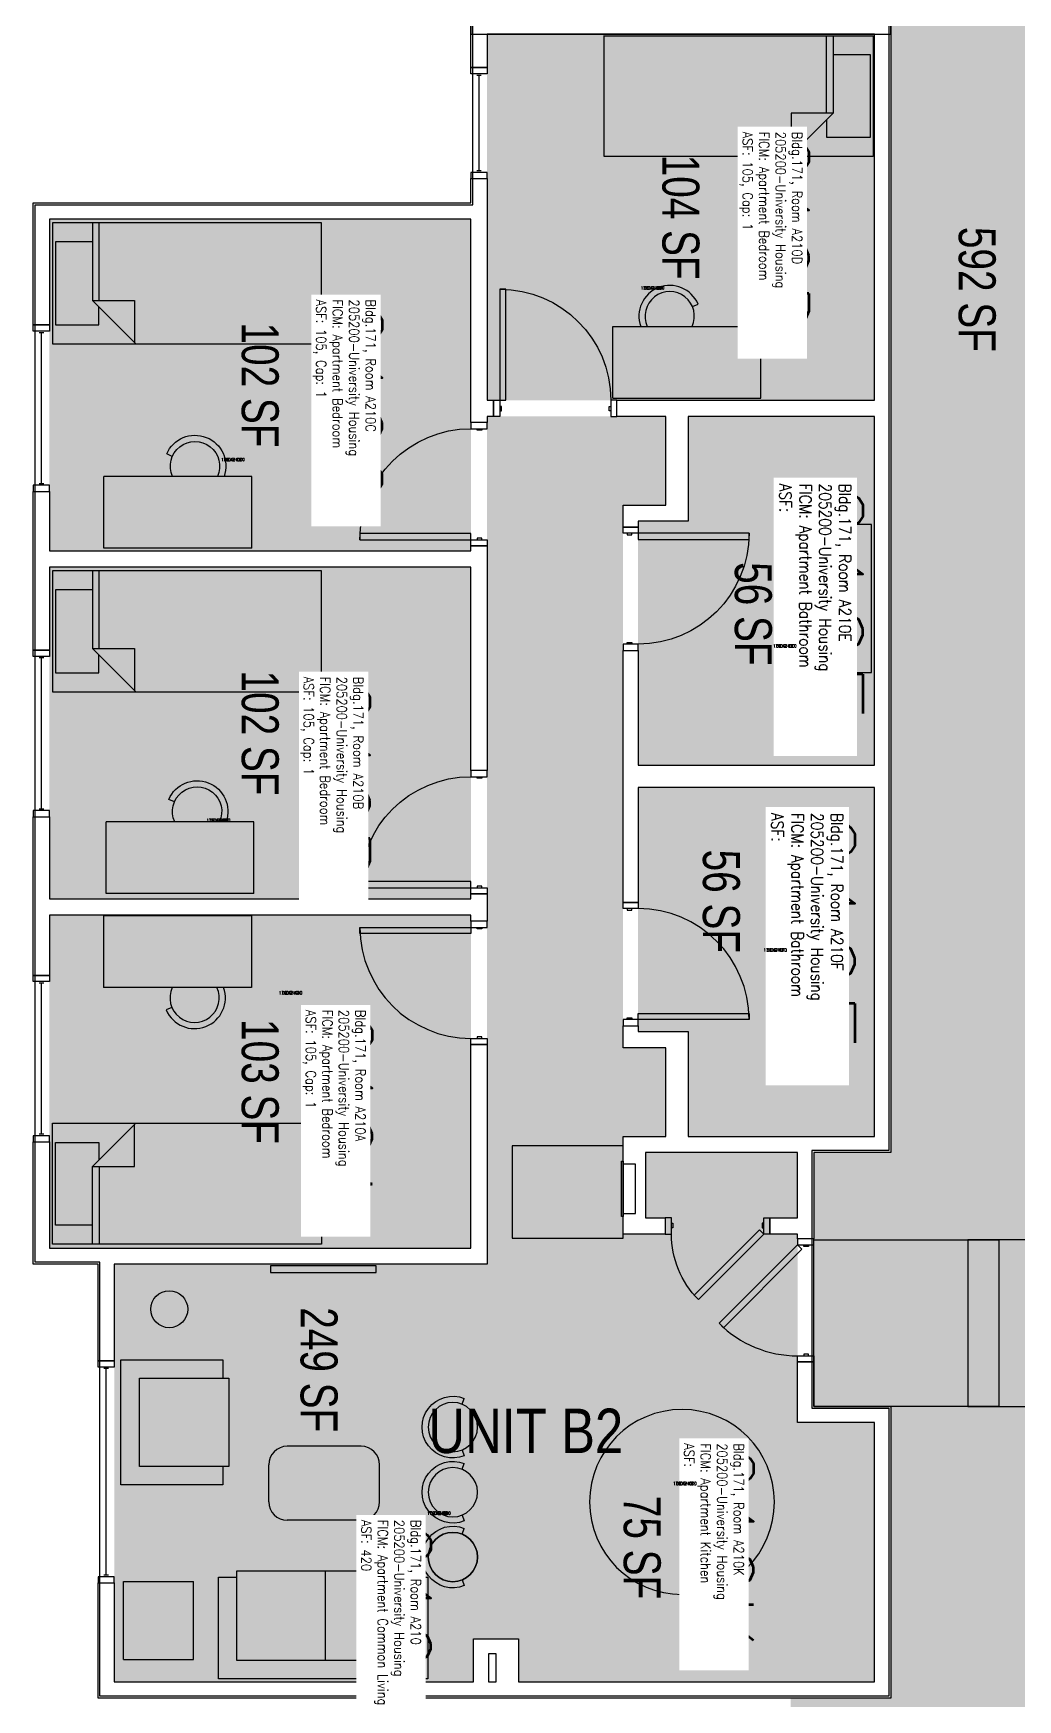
# Model space of a CAD drawing. Header units: inches. Extents: x -24 to 3257, y -489 to 2081.
# Drawn here: x 1300 to 1620, y -1 to 540 of the extents above; entities that cross this region are included whole.
import ezdxf
from ezdxf.enums import TextEntityAlignment as Align

# ---------------------------------------------------------------- set-up
doc = ezdxf.new("R2010")
doc.units = ezdxf.units.IN
doc.header["$LTSCALE"] = 48
doc.header["$MEASUREMENT"] = 0
for name, color, linetype in [('A-AREA-IDEN', 1, 'Continuous'), ('A-AREA-UNIT', 1, 'Continuous'), ('A-DOOR', 2, 'Continuous'), ('A-FLOR-ACCS', 2, 'Continuous'), ('A-FURN', 3, 'Continuous'), ('A-GLAZ', 1, 'Continuous'), ('A-IDEN-RNUM', 7, 'Continuous'), ('A-IDEN-SNUM', 4, 'Continuous'), ('A-IDEN-VNUM', 4, 'Continuous'), ('A-WALL', 5, 'Continuous'), ('AREA-TEXT', 3, 'Continuous'), ('E-POWR', 2, 'Continuous'), ('Rooms-Category-Color', 7, 'Continuous'), ('Rooms-College-Color', 7, 'Continuous'), ('Rooms-Department-Color', 7, 'Continuous'), ('Rooms-Division-Color', 7, 'Continuous'), ('Rooms-Information', 7, 'Continuous')]:
    doc.layers.add(name, color=color, linetype=linetype)
doc.styles.add('AREA', font='arial.ttf', dxfattribs={"width": 0.75, "height": 12})
doc.styles.add('ROOMSNUMBER', font='txt.shx', dxfattribs={"height": 0.03})
doc.styles.add('ROOMVNUMBER', font='simplex.shx', dxfattribs={"width": 0.85})
doc.styles.get("Standard").update_dxf_attribs({"font": 'ARIALN.TTF'})

# ---------------------------------------------------------------- blocks, each defined once
blk = doc.blocks.new('A$C4D89189E')
for p, q in [((0, 48), (0, 0)), ((0, 48), (23.25, 48)), ((23.25, 48), (23.25, 0)), ((29.75, 22.18), (30.53, 20.35)), ((0, 0), (23.25, 0.01))]:
    blk.add_line(p, q)
for radius, start, end in [(10, 293.206, 109.5297), (8, 245.2999, 114.7001)]:
    blk.add_arc((26.59, 29.54), radius, start, end)
blk = doc.blocks.new('LUVSEAT')
at = {"layer": 'A-FURN'}
for p, q in [((0, 34), (-33, 34)), ((-33, 34), (-33, 28)), ((0, -34), (0, 34)), ((-6, 28), (-35, 28)), ((-35, 28), (-35, -29.21)), ((-6, -29.21), (-6, 28)), ((-35, -0.6), (-6, -0.6)), ((-35, -29.21), (-6, -29.21)), ((-33, -29.21), (-33, -34)), ((-33, -34), (0, -34))]:
    blk.add_line(p, q, dxfattribs=at)
blk = doc.blocks.new('Bar stool')
at = {"layer": 'A-FURN'}
for p, q in [((-7.43, -2.97), (-9.29, -3.71)), ((7.43, -2.97), (9.29, -3.71))]:
    blk.add_line(p, q, dxfattribs=at)
blk.add_circle((0, 0), 8, dxfattribs=at)
blk.add_arc((0, 0), 10, 338.206, 201.794, dxfattribs=at)
blk = doc.blocks.new('5ft_Diameter')
blk.add_circle((0, 0), 30)
blk = doc.blocks.new('30x48')
at = {"layer": 'A-FLOR-ACCS'}
blk.add_lwpolyline([(0, 30), (48, 30), (48, 0), (0, 0)], close=True, dxfattribs=at)
blk = doc.blocks.new('HC 54X60')
at = {"layer": 'A-FLOR-ACCS'}
blk.add_lwpolyline([(455.59, -685.59), (455.59, -745.59), (509.59, -745.59), (509.59, -685.59)], close=True, dxfattribs=at)
blk = doc.blocks.new('BED_TWIN')
at = {"linetype": 'Continuous'}
for p, q in [((87.250002, 19.500025), (0, 19.500025)), ((0, 19.500025), (0, -19.740625)), ((12.96, 19.500025), (12.96, -5.659925)), ((15.12, -5.659925), (15.12, 19.500025)), ((87.250002, -19.740625), (87.250002, 19.504725)), ((12.96, 13.379975), (0.99222, 13.379975)), ((1, 13.376575), (1, -13.500025)), ((27.040597, -19.740625), (12.96, -5.659925)), ((12.96, -5.659925), (26.64, -5.659925)), ((15, -13.500025), (15, -7.717325)), ((26.64, -5.659925), (26.64, -19.340025)), ((1, -13.500025), (15, -13.500025)), ((0, -19.740625), (87.252733, -19.740625))]:
    blk.add_line(p, q, dxfattribs=at)
blk = doc.blocks.new('TV')
at = {"layer": 'A-FURN'}
blk.add_lwpolyline([(464.06, -449.82), (466.21, -449.82), (466.21, -484.13), (464.06, -484.13)], close=True, dxfattribs=at)
blk = doc.blocks.new('singleseat')
at = {"layer": 'A-FURN'}
for p, q in [((535.06, -401.29), (494.46, -401.29)), ((494.46, -401.29), (494.46, -434.29)), ((535.06, -434.29), (535.06, -401.29)), ((529.06, -407.29), (500.46, -407.29)), ((500.46, -407.29), (500.46, -436.29)), ((529.06, -436.29), (529.06, -407.29)), ((529.06, -436.29), (529.06, -407.29)), ((494.46, -434.29), (500.46, -434.29)), ((500.46, -436.29), (529.06, -436.29)), ((529.06, -434.29), (533.85, -434.29)), ((529.06, -434.29), (535.06, -434.29))]:
    blk.add_line(p, q, dxfattribs=at)

msp = doc.modelspace()

# ---------------------------------------------------------------- hatches: boundary and pattern name
h = msp.add_hatch()
h.set_pattern_fill('ANSI31', color=256, style=0)
h.set_pattern_definition([(225, (927.60886, 603.73172), (-0.088388348, 0.088388348), [])])
h.paths.add_polyline_path([(1511.56, 272.26), (1511.56, 213.53), (1520.77, 213.53), (1520.77, 272.26)], flags=9)
at = {"layer": 'Rooms-Category-Color', "true_color": 0xadadad}
msp.add_hatch(color=253, dxfattribs=at).paths.add_polyline_path([(1638.7, 1084.25), (1578.7, 1084.25), (1578.7, 989.61), (1553.7, 989.61), (1553.7, 907.28), (1578.7, 907.28), (1578.7, 176.47), (1553.7, 176.47), (1553.7, 94.14), (1578.7, 94.14), (1578.7, -0.5), (1546.26, -0.5), (1546.26, -112), (1578.7, -112), (1578.7, -140), (1638.7, -140), (1638.7, 94.14), (1663.7, 94.14), (1663.7, 176.47), (1638.7, 176.47), (1638.7, 907.28), (1663.7, 907.28), (1663.7, 989.61), (1638.7, 989.61)])
at = {"layer": 'Rooms-Category-Color', "true_color": 0x728ef3}
for points in [[(1447.7, 539.25), (1573.45, 539.25), (1573.45, 420.5), (1447.7, 420.5)], [(1305.7, 479.25), (1442.45, 479.25), (1442.45, 371.63), (1305.7, 371.63)], [(1443.33, 4.75), (1443.33, 88.89), (1548.45, 88.89), (1548.45, 150.02), (1539.5, 150.02), (1539.5, 155.27), (1548.45, 155.27), (1548.45, 176.47), (1499.08, 176.47), (1499.08, 155.27), (1505.5, 155.27), (1505.5, 150.02), (1491.83, 150.02), (1491.83, 181.72), (1505.7, 181.72), (1505.7, 210.47), (1491.83, 210.47), (1491.83, 386.5), (1505.7, 386.5), (1505.7, 415.25), (1447.7, 415.25), (1447.7, 140.25), (1326.7, 140.25), (1326.7, 4.75)], [(1496.7, 381.25), (1496.7, 302.11), (1573.45, 302.11), (1573.45, 415.25), (1512.95, 415.25), (1512.95, 381.25)], [(1305.7, 366.38), (1442.45, 366.38), (1442.45, 258.75), (1305.7, 258.75)], [(1496.7, 294.86), (1573.45, 294.86), (1573.45, 181.72), (1512.95, 181.72), (1512.95, 215.72), (1496.7, 215.72)], [(1305.7, 253.5), (1442.45, 253.5), (1442.45, 145.5), (1305.7, 145.5)], [(1573.45, 88.89), (1443.33, 88.89), (1443.33, 18.75), (1457.95, 18.75), (1457.95, 4.75), (1573.45, 4.75)]]:
    msp.add_hatch(color=171, dxfattribs=at).paths.add_polyline_path(points)
at = {"layer": 'Rooms-College-Color', "true_color": 0xadadad}
for points in [[(1638.7, 1084.25), (1578.7, 1084.25), (1578.7, 989.61), (1553.7, 989.61), (1553.7, 907.28), (1578.7, 907.28), (1578.7, 176.47), (1553.7, 176.47), (1553.7, 94.14), (1578.7, 94.14), (1578.7, -0.5), (1546.26, -0.5), (1546.26, -112), (1578.7, -112), (1578.7, -140), (1638.7, -140), (1638.7, 94.14), (1663.7, 94.14), (1663.7, 176.47), (1638.7, 176.47), (1638.7, 907.28), (1663.7, 907.28), (1663.7, 989.61), (1638.7, 989.61)], [(1447.7, 539.25), (1573.45, 539.25), (1573.45, 420.5), (1447.7, 420.5)], [(1305.7, 479.25), (1442.45, 479.25), (1442.45, 371.63), (1305.7, 371.63)], [(1443.33, 4.75), (1443.33, 88.89), (1548.45, 88.89), (1548.45, 150.02), (1539.5, 150.02), (1539.5, 155.27), (1548.45, 155.27), (1548.45, 176.47), (1499.08, 176.47), (1499.08, 155.27), (1505.5, 155.27), (1505.5, 150.02), (1491.83, 150.02), (1491.83, 181.72), (1505.7, 181.72), (1505.7, 210.47), (1491.83, 210.47), (1491.83, 386.5), (1505.7, 386.5), (1505.7, 415.25), (1447.7, 415.25), (1447.7, 140.25), (1326.7, 140.25), (1326.7, 4.75)], [(1496.7, 381.25), (1496.7, 302.11), (1573.45, 302.11), (1573.45, 415.25), (1512.95, 415.25), (1512.95, 381.25)], [(1305.7, 366.38), (1442.45, 366.38), (1442.45, 258.75), (1305.7, 258.75)], [(1496.7, 294.86), (1573.45, 294.86), (1573.45, 181.72), (1512.95, 181.72), (1512.95, 215.72), (1496.7, 215.72)], [(1305.7, 253.5), (1442.45, 253.5), (1442.45, 145.5), (1305.7, 145.5)], [(1573.45, 88.89), (1443.33, 88.89), (1443.33, 18.75), (1457.95, 18.75), (1457.95, 4.75), (1573.45, 4.75)]]:
    msp.add_hatch(color=253, dxfattribs=at).paths.add_polyline_path(points)
at = {"layer": 'Rooms-Department-Color', "true_color": 0xacacac}
msp.add_hatch(color=253, dxfattribs=at).paths.add_polyline_path([(1638.7, 1084.25), (1578.7, 1084.25), (1578.7, 989.61), (1553.7, 989.61), (1553.7, 907.28), (1578.7, 907.28), (1578.7, 176.47), (1553.7, 176.47), (1553.7, 94.14), (1578.7, 94.14), (1578.7, -0.5), (1546.26, -0.5), (1546.26, -112), (1578.7, -112), (1578.7, -140), (1638.7, -140), (1638.7, 94.14), (1663.7, 94.14), (1663.7, 176.47), (1638.7, 176.47), (1638.7, 907.28), (1663.7, 907.28), (1663.7, 989.61), (1638.7, 989.61)])
at = {"layer": 'Rooms-Department-Color', "true_color": 0x604aed}
for points in [[(1447.7, 539.25), (1573.45, 539.25), (1573.45, 420.5), (1447.7, 420.5)], [(1305.7, 479.25), (1442.45, 479.25), (1442.45, 371.63), (1305.7, 371.63)], [(1443.33, 4.75), (1443.33, 88.89), (1548.45, 88.89), (1548.45, 150.02), (1539.5, 150.02), (1539.5, 155.27), (1548.45, 155.27), (1548.45, 176.47), (1499.08, 176.47), (1499.08, 155.27), (1505.5, 155.27), (1505.5, 150.02), (1491.83, 150.02), (1491.83, 181.72), (1505.7, 181.72), (1505.7, 210.47), (1491.83, 210.47), (1491.83, 386.5), (1505.7, 386.5), (1505.7, 415.25), (1447.7, 415.25), (1447.7, 140.25), (1326.7, 140.25), (1326.7, 4.75)], [(1496.7, 381.25), (1496.7, 302.11), (1573.45, 302.11), (1573.45, 415.25), (1512.95, 415.25), (1512.95, 381.25)], [(1305.7, 366.38), (1442.45, 366.38), (1442.45, 258.75), (1305.7, 258.75)], [(1496.7, 294.86), (1573.45, 294.86), (1573.45, 181.72), (1512.95, 181.72), (1512.95, 215.72), (1496.7, 215.72)], [(1305.7, 253.5), (1442.45, 253.5), (1442.45, 145.5), (1305.7, 145.5)], [(1573.45, 88.89), (1443.33, 88.89), (1443.33, 18.75), (1457.95, 18.75), (1457.95, 4.75), (1573.45, 4.75)]]:
    msp.add_hatch(color=173, dxfattribs=at).paths.add_polyline_path(points)
at = {"layer": 'Rooms-Division-Color', "true_color": 0xadadad}
msp.add_hatch(color=253, dxfattribs=at).paths.add_polyline_path([(1638.7, 1084.25), (1578.7, 1084.25), (1578.7, 989.61), (1553.7, 989.61), (1553.7, 907.28), (1578.7, 907.28), (1578.7, 176.47), (1553.7, 176.47), (1553.7, 94.14), (1578.7, 94.14), (1578.7, -0.5), (1546.26, -0.5), (1546.26, -112), (1578.7, -112), (1578.7, -140), (1638.7, -140), (1638.7, 94.14), (1663.7, 94.14), (1663.7, 176.47), (1638.7, 176.47), (1638.7, 907.28), (1663.7, 907.28), (1663.7, 989.61), (1638.7, 989.61)])
at = {"layer": 'Rooms-Division-Color', "true_color": 0x604aed}
for points in [[(1447.7, 539.25), (1573.45, 539.25), (1573.45, 420.5), (1447.7, 420.5)], [(1305.7, 479.25), (1442.45, 479.25), (1442.45, 371.63), (1305.7, 371.63)], [(1443.33, 4.75), (1443.33, 88.89), (1548.45, 88.89), (1548.45, 150.02), (1539.5, 150.02), (1539.5, 155.27), (1548.45, 155.27), (1548.45, 176.47), (1499.08, 176.47), (1499.08, 155.27), (1505.5, 155.27), (1505.5, 150.02), (1491.83, 150.02), (1491.83, 181.72), (1505.7, 181.72), (1505.7, 210.47), (1491.83, 210.47), (1491.83, 386.5), (1505.7, 386.5), (1505.7, 415.25), (1447.7, 415.25), (1447.7, 140.25), (1326.7, 140.25), (1326.7, 4.75)], [(1496.7, 381.25), (1496.7, 302.11), (1573.45, 302.11), (1573.45, 415.25), (1512.95, 415.25), (1512.95, 381.25)], [(1305.7, 366.38), (1442.45, 366.38), (1442.45, 258.75), (1305.7, 258.75)], [(1496.7, 294.86), (1573.45, 294.86), (1573.45, 181.72), (1512.95, 181.72), (1512.95, 215.72), (1496.7, 215.72)], [(1305.7, 253.5), (1442.45, 253.5), (1442.45, 145.5), (1305.7, 145.5)], [(1573.45, 88.89), (1443.33, 88.89), (1443.33, 18.75), (1457.95, 18.75), (1457.95, 4.75), (1573.45, 4.75)]]:
    msp.add_hatch(color=173, dxfattribs=at).paths.add_polyline_path(points)

# ---------------------------------------------------------------- linework, layer by layer
at = {"layer": 'A-AREA-UNIT'}
for p, q in [((1443.08, 483.88), (1443.08, 543.88)), ((1578.08, 543.88), (1578.08, 177.09)), ((1301.08, 483.88), (1443.08, 483.88)), ((1301.08, 140.88), (1301.08, 483.88)), ((1578.08, 177.09), (1553.08, 177.09)), ((1553.08, 177.09), (1553.08, 93.52)), ((1322.08, 140.88), (1301.08, 140.88)), ((1322.08, 0.13), (1322.08, 140.88)), ((1553.08, 93.52), (1578.08, 93.52)), ((1578.08, 93.52), (1578.08, 0.13)), ((1578.08, 0.13), (1322.08, 0.13))]:
    msp.add_line(p, q, dxfattribs=at)
at = {"layer": 'A-DOOR'}
for points in [[(1451.83, 420.5), (1453.83, 420.5), (1453.83, 456.5), (1451.83, 456.5)], [(1451.83, 415.25), (1449.83, 415.25), (1449.83, 420.5), (1451.83, 420.5)], [(1451.83, 417), (1452.33, 417), (1452.33, 418.5), (1451.83, 418.5)], [(1487.83, 417), (1487.33, 417), (1487.33, 418.5), (1487.83, 418.5)], [(1487.83, 415.25), (1489.83, 415.25), (1489.83, 420.5), (1487.83, 420.5)], [(1447.7, 411.25), (1447.7, 413.25), (1442.45, 413.25), (1442.45, 411.25)], [(1445.95, 411.25), (1445.95, 410.75), (1444.45, 410.75), (1444.45, 411.25)], [(1491.83, 377.36), (1491.83, 379.36), (1496.7, 379.36), (1496.7, 377.36)], [(1442.45, 375.25), (1442.45, 377.25), (1406.45, 377.25), (1406.45, 375.25)], [(1447.7, 375.25), (1447.7, 373.25), (1442.45, 373.25), (1442.45, 375.25)], [(1445.95, 375.25), (1445.95, 375.75), (1444.45, 375.75), (1444.45, 375.25)], [(1493.2, 377.36), (1493.2, 376.86), (1494.7, 376.86), (1494.7, 377.36)], [(1496.7, 377.36), (1496.7, 375.36), (1532.7, 375.36), (1532.7, 377.36)], [(1491.83, 341.36), (1491.83, 339.36), (1496.7, 339.36), (1496.7, 341.36)], [(1493.2, 341.36), (1493.2, 341.86), (1494.7, 341.86), (1494.7, 341.36)], [(1447.7, 298.38), (1447.7, 300.38), (1442.45, 300.38), (1442.45, 298.38)], [(1445.95, 298.38), (1445.95, 297.88), (1444.45, 297.88), (1444.45, 298.38)], [(1442.45, 262.38), (1442.45, 264.38), (1406.45, 264.38), (1406.45, 262.38)], [(1447.7, 262.38), (1447.7, 260.38), (1442.45, 260.38), (1442.45, 262.38)], [(1445.95, 262.38), (1445.95, 262.88), (1444.45, 262.88), (1444.45, 262.38)], [(1491.83, 255.61), (1491.83, 257.61), (1496.7, 257.61), (1496.7, 255.61)], [(1493.2, 255.61), (1493.2, 255.11), (1494.7, 255.11), (1494.7, 255.61)], [(1442.45, 249.5), (1442.45, 247.5), (1406.45, 247.5), (1406.45, 249.5)], [(1447.7, 249.5), (1447.7, 251.5), (1442.45, 251.5), (1442.45, 249.5)], [(1445.95, 249.5), (1445.95, 249), (1444.45, 249), (1444.45, 249.5)], [(1496.7, 219.61), (1496.7, 221.61), (1532.7, 221.61), (1532.7, 219.61)], [(1491.83, 219.61), (1491.83, 217.61), (1496.7, 217.61), (1496.7, 219.61)], [(1493.2, 219.61), (1493.2, 220.11), (1494.7, 220.11), (1494.7, 219.61)], [(1447.7, 213.5), (1447.7, 211.5), (1442.45, 211.5), (1442.45, 213.5)], [(1445.95, 213.5), (1445.95, 214), (1444.45, 214), (1444.45, 213.5)], [(1507.5, 155.27), (1505.5, 155.27), (1505.5, 150.02), (1507.5, 150.02)], [(1507.5, 153.52), (1508, 153.52), (1508, 152.02), (1507.5, 152.02)], [(1537.5, 150.02), (1536.09, 151.43), (1514.87, 130.22), (1516.29, 128.81)], [(1537.5, 153.52), (1537, 153.52), (1537, 152.02), (1537.5, 152.02)], [(1537.5, 155.27), (1539.5, 155.27), (1539.5, 150.02), (1537.5, 150.02)], [(1548.45, 146.53), (1549.87, 145.12), (1524.41, 119.66), (1523, 121.08)], [(1553.7, 146.53), (1553.7, 148.53), (1548.45, 148.53), (1548.45, 146.53)], [(1551.95, 146.53), (1551.95, 146.03), (1550.45, 146.03), (1550.45, 146.53)], [(1553.7, 110.53), (1553.7, 108.53), (1548.45, 108.53), (1548.45, 110.53)], [(1551.95, 110.53), (1551.95, 111.03), (1550.45, 111.03), (1550.45, 110.53)]]:
    msp.add_lwpolyline(points, close=True, dxfattribs=at)
at = {"layer": 'A-DOOR', "extrusion": (0, 0, -1)}
for centre, radius, start, end in [((-1451.83, 420.5), 36, 90, 180), ((-1442.45, 375.25), 36, 0, 90), ((-1496.7, 377.36), 36, 180, 270), ((-1442.45, 262.38), 36, 0, 90), ((-1537.5, 150.02), 30, 315, 0)]:
    msp.add_arc(centre, radius, start, end, dxfattribs=at)
at = {"layer": 'A-DOOR'}
for centre, start, end in [((1496.7, 219.61), 0, 90), ((1442.45, 249.5), 180, 270), ((1548.45, 146.53), 225, 270)]:
    msp.add_arc(centre, 36, start, end, dxfattribs=at)
at = {"layer": 'A-FLOR-ACCS'}
msp.add_lwpolyline([(1491.83, 178.67), (1455.83, 178.67), (1455.83, 148.67), (1491.83, 148.67)], close=True, dxfattribs=at)
at = {"layer": 'A-FURN'}
for p, q in [((1406.84, 81.2), (1382.84, 81.2)), ((1376.84, 63.2), (1376.84, 75.2)), ((1412.84, 63.2), (1412.84, 75.2)), ((1406.84, 57.2), (1382.84, 57.2)), ((1329.72, 37.31), (1352.47, 37.31)), ((1329.72, 12.06), (1329.72, 37.31)), ((1352.47, 12.06), (1352.47, 37.31)), ((1329.72, 12.06), (1352.47, 12.06))]:
    msp.add_line(p, q, dxfattribs=at)
for centre, radius in [((1344.57, 125.65), 6), ((1436.6, 45.27), 8)]:
    msp.add_circle(centre, radius, dxfattribs=at)
for centre, start, end in [((1382.84, 75.2), 90, 180), ((1406.84, 75.2), 0, 90), ((1382.84, 63.2), 180, 270), ((1406.84, 63.2), 270, 0)]:
    msp.add_arc(centre, 6, start, end, dxfattribs=at)
at = {"layer": 'A-GLAZ'}
for p, q in [((1445.83, 525.87), (1444.33, 525.87)), ((1445.08, 494.87), (1445.08, 525.87)), ((1445.83, 494.87), (1444.33, 494.87)), ((1303.83, 442.4), (1302.33, 442.4)), ((1303.08, 393.4), (1303.08, 442.4)), ((1303.83, 393.4), (1302.33, 393.4)), ((1303.83, 336.88), (1302.33, 336.88)), ((1303.08, 287.88), (1303.08, 336.88)), ((1303.83, 287.88), (1302.33, 287.88)), ((1303.83, 231.41), (1302.33, 231.41)), ((1303.08, 182.41), (1303.08, 231.41)), ((1303.83, 182.41), (1302.33, 182.41)), ((1324.83, 106.37), (1323.33, 106.37)), ((1324.08, 39.37), (1324.08, 106.37)), ((1324.83, 39.37), (1323.33, 39.37))]:
    msp.add_line(p, q, dxfattribs=at)
for points in [[(1442.45, 526.37), (1442.45, 528.37), (1447.7, 528.37), (1447.7, 526.37)], [(1442.45, 494.37), (1442.45, 492.37), (1447.7, 492.37), (1447.7, 494.37)], [(1300.45, 442.9), (1300.45, 444.9), (1305.7, 444.9), (1305.7, 442.9)], [(1300.45, 392.9), (1300.45, 390.9), (1305.7, 390.9), (1305.7, 392.9)], [(1300.45, 337.38), (1300.45, 339.38), (1305.7, 339.38), (1305.7, 337.38)], [(1300.45, 287.38), (1300.45, 285.38), (1305.7, 285.38), (1305.7, 287.38)], [(1300.45, 231.91), (1300.45, 233.91), (1305.7, 233.91), (1305.7, 231.91)], [(1300.45, 181.91), (1300.45, 179.91), (1305.7, 179.91), (1305.7, 181.91)], [(1321.45, 106.87), (1321.45, 108.87), (1326.7, 108.87), (1326.7, 106.87)], [(1321.45, 38.87), (1321.45, 36.87), (1326.7, 36.87), (1326.7, 38.87)]]:
    msp.add_lwpolyline(points, close=True, dxfattribs=at)
at = {"layer": 'A-WALL'}
for p, q in [((1578.7, 539.25), (1578.7, 667.88)), ((1442.45, 555.38), (1442.45, 539.25)), ((1442.45, 528.37), (1442.45, 544.5)), ((1578.7, 544.5), (1578.7, 415.88)), ((1442.45, 539.25), (1578.7, 539.25)), ((1447.7, 539.25), (1447.7, 528.37)), ((1573.45, 539.25), (1447.7, 539.25)), ((1573.45, 420.5), (1573.45, 539.25)), ((1447.7, 528.37), (1442.45, 528.37)), ((1442.45, 484.5), (1442.45, 492.37)), ((1442.45, 492.37), (1447.7, 492.37)), ((1447.7, 492.37), (1447.7, 483.88)), ((1300.45, 484.5), (1442.45, 484.5)), ((1300.45, 444.9), (1300.45, 484.5)), ((1447.7, 483.88), (1447.7, 420.5)), ((1442.45, 479.25), (1305.7, 479.25)), ((1305.7, 479.25), (1305.7, 444.9)), ((1442.45, 413.25), (1442.45, 479.25)), ((1305.7, 444.9), (1300.45, 444.9)), ((1447.7, 420.5), (1449.83, 420.5)), ((1449.83, 420.5), (1449.83, 415.25)), ((1489.83, 415.25), (1489.83, 420.5)), ((1489.83, 420.5), (1492.45, 420.5)), ((1492.45, 420.5), (1573.45, 420.5)), ((1447.7, 413.25), (1442.45, 413.25)), ((1447.7, 415.25), (1447.7, 413.25)), ((1449.83, 415.25), (1447.7, 415.25)), ((1492.45, 415.25), (1489.83, 415.25)), ((1505.7, 415.25), (1492.45, 415.25)), ((1505.7, 386.5), (1505.7, 415.25)), ((1573.45, 415.25), (1512.95, 415.25)), ((1512.95, 415.25), (1512.95, 381.25)), ((1573.45, 302.11), (1573.45, 415.25)), ((1578.7, 415.88), (1578.7, 176.47)), ((1300.45, 390.9), (1305.7, 390.9)), ((1300.45, 339.38), (1300.45, 390.9)), ((1305.7, 390.9), (1305.7, 371.63)), ((1491.83, 379.36), (1491.83, 386.5)), ((1491.83, 386.5), (1505.7, 386.5)), ((1496.7, 379.36), (1491.83, 379.36)), ((1496.7, 381.25), (1496.7, 379.36)), ((1512.95, 381.25), (1496.7, 381.25)), ((1442.45, 371.63), (1442.45, 373.25)), ((1442.45, 373.25), (1447.7, 373.25)), ((1447.7, 373.25), (1447.7, 300.38)), ((1305.7, 371.63), (1442.45, 371.63)), ((1442.45, 366.38), (1305.7, 366.38)), ((1305.7, 366.38), (1305.7, 339.38)), ((1442.45, 300.38), (1442.45, 366.38)), ((1305.7, 339.38), (1300.45, 339.38)), ((1491.83, 257.61), (1491.83, 339.36)), ((1491.83, 339.36), (1496.7, 339.36)), ((1496.7, 339.36), (1496.7, 302.11)), ((1447.7, 300.38), (1442.45, 300.38)), ((1496.7, 302.11), (1573.45, 302.11)), ((1496.7, 294.86), (1496.7, 257.61)), ((1573.45, 294.86), (1496.7, 294.86)), ((1573.45, 181.72), (1573.45, 294.86)), ((1300.45, 233.91), (1300.45, 285.38)), ((1300.45, 285.38), (1305.7, 285.38)), ((1305.7, 285.38), (1305.7, 258.75)), ((1442.45, 258.75), (1442.45, 260.38)), ((1442.45, 260.38), (1447.7, 260.38)), ((1447.7, 260.38), (1447.7, 251.5)), ((1305.7, 258.75), (1442.45, 258.75)), ((1496.7, 257.61), (1491.83, 257.61)), ((1305.7, 253.5), (1305.7, 233.91)), ((1442.45, 253.5), (1305.7, 253.5)), ((1442.45, 251.5), (1442.45, 253.5)), ((1447.7, 251.5), (1442.45, 251.5)), ((1305.7, 233.91), (1300.45, 233.91)), ((1491.83, 210.47), (1491.83, 217.61)), ((1491.83, 217.61), (1496.7, 217.61)), ((1496.7, 217.61), (1496.7, 215.72)), ((1442.45, 145.5), (1442.45, 211.5)), ((1442.45, 211.5), (1447.7, 211.5)), ((1447.7, 211.5), (1447.7, 140.25)), ((1496.7, 215.72), (1512.95, 215.72)), ((1512.95, 215.72), (1512.95, 181.72)), ((1505.7, 210.47), (1491.83, 210.47)), ((1505.7, 181.72), (1505.7, 210.47)), ((1300.45, 140.25), (1300.45, 179.91)), ((1300.45, 179.91), (1305.7, 179.91)), ((1305.7, 179.91), (1305.7, 145.5)), ((1491.83, 150.02), (1491.83, 181.72)), ((1491.83, 181.72), (1505.7, 181.72)), ((1512.95, 181.72), (1573.45, 181.72)), ((1499.08, 176.47), (1499.08, 155.27)), ((1548.45, 176.47), (1499.08, 176.47)), ((1548.45, 155.27), (1548.45, 176.47)), ((1553.7, 176.47), (1553.7, 148.53)), ((1578.7, 176.47), (1553.7, 176.47)), ((1499.08, 155.27), (1505.5, 155.27)), ((1505.5, 155.27), (1505.5, 150.02)), ((1539.5, 150.02), (1539.5, 155.27)), ((1539.5, 155.27), (1548.45, 155.27)), ((1505.5, 150.02), (1491.83, 150.02)), ((1548.45, 150.02), (1539.5, 150.02)), ((1548.45, 148.53), (1548.45, 150.02)), ((1553.7, 148.53), (1548.45, 148.53)), ((1305.7, 145.5), (1442.45, 145.5)), ((1321.45, 140.25), (1300.45, 140.25)), ((1321.45, 108.87), (1321.45, 140.25)), ((1447.7, 140.25), (1326.7, 140.25)), ((1326.7, 140.25), (1326.7, 108.87)), ((1326.7, 108.87), (1321.45, 108.87)), ((1548.45, 88.89), (1548.45, 108.53)), ((1548.45, 108.53), (1553.7, 108.53)), ((1553.7, 108.53), (1553.7, 94.14)), ((1553.7, 94.14), (1578.7, 94.14)), ((1578.7, 94.14), (1578.7, -0.5)), ((1573.45, 88.89), (1548.45, 88.89)), ((1573.45, 4.75), (1573.45, 88.89)), ((1321.45, -0.5), (1321.45, 36.87)), ((1321.45, 36.87), (1326.7, 36.87)), ((1326.7, 36.87), (1326.7, 4.75)), ((1443.33, 18.75), (1457.95, 18.75)), ((1443.33, 4.75), (1443.33, 18.75)), ((1457.95, 18.75), (1457.95, 4.75)), ((1450.7, 13.88), (1448.2, 13.88)), ((1448.2, 13.88), (1448.2, 4.75)), ((1450.7, 4.75), (1450.7, 13.88)), ((1326.7, 4.75), (1443.33, 4.75)), ((1448.2, 4.75), (1450.7, 4.75)), ((1457.95, 4.75), (1573.45, 4.75)), ((1578.7, -0.5), (1321.45, -0.5))]:
    msp.add_line(p, q, dxfattribs=at)
at = {"layer": 'E-POWR'}
msp.add_lwpolyline([(1491.83, 155.67), (1491.33, 155.67), (1491.33, 173.67), (1491.83, 173.67)], close=True, dxfattribs=at)
msp.add_lwpolyline([(1491.83, 156.67), (1495.83, 156.67), (1495.83, 172.67), (1491.83, 172.67)], dxfattribs=at)

# ---------------------------------------------------------------- block references
at = {"extrusion": (0, 0, -1), "zscale": -1, "rotation": 270}
msp.add_blockref('HC 54X60', (-868.13, 603.73), dxfattribs=at)
at = {"rotation": 270}
msp.add_blockref('HC 54X60', (2349.28, 603.73), dxfattribs=at)
at = {"layer": 'A-FLOR-ACCS', "extrusion": (0, 0, -1), "zscale": -1}
for name, p, rotation in [('30x48', (-1542.45, 332.15), 90), ('5ft_Diameter', (-1510.96, 63.13), 138.79867364484)]:
    msp.add_blockref(name, p, dxfattribs=dict(at, rotation=rotation))
at = {"layer": 'A-FURN', "extrusion": (0, 0, -1), "zscale": -1}
msp.add_blockref('BED_TWIN', (-1573, 519.24), dxfattribs=at)
at = {"layer": 'A-FURN'}
for p in [(1306.7, 458.5), (1306.7, 345.62)]:
    msp.add_blockref('BED_TWIN', p, dxfattribs=at)
for p, rotation in [((1536.51, 421.15), 90), ((1323.25, 253.24), 270)]:
    msp.add_blockref('A$C4D89189E', p, dxfattribs=dict(at, rotation=rotation))
at = {"layer": 'A-FURN', "extrusion": (0, 0, -1), "zscale": -1}
for name, p, rotation in [('A$C4D89189E', (-1323.38, 372.54), 90), ('A$C4D89189E', (-1324.06, 260.49), 90), ('BED_TWIN', (-1306.7, 166.25), 180), ('TV', (-927.61, 603.73), 270), ('singleseat', (-927.61, 603.73), 270), ('Bar stool', (-1436.6, 87.41), 270), ('Bar stool', (-1436.6, 66.29), 270), ('Bar stool', (-1436.6, 45.27), 270), ('LUVSEAT', (-1394.52, 5.75), 270)]:
    msp.add_blockref(name, p, dxfattribs=dict(at, rotation=rotation))

# ---------------------------------------------------------------- texts
at = {"layer": 'A-AREA-IDEN'}
msp.add_text('UNIT B2', height=14.4, dxfattribs=at).set_placement((1460.26, 78.99), align=Align.CENTER)
at = {"layer": 'A-IDEN-RNUM', "style": 'ROOMSNUMBER', "width": 0.85}
for s, p in [('0210-D0', (1501.4, 456.43)), ('0210-C0', (1365.21, 400.74)), ('0210-E0', (1544.29, 340.29)), ('0210-B0', (1360.51, 283.76)), ('0210-F0', (1541.21, 241.65)), ('0210-A0', (1383.93, 227.78)), ('0210-K0', (1511.87, 68.62)), ('0210-00', (1432.09, 59))]:
    msp.add_text(s, height=1, dxfattribs=at).set_placement(p, align=Align.CENTER)
at = {"layer": 'A-IDEN-SNUM', "style": 'ROOMSNUMBER', "width": 0.85}
for s, p in [('1710A210D0', (1501.4, 456.43)), ('1710A210C0', (1365.21, 400.74)), ('1710A210E0', (1544.29, 340.29)), ('1710A210B0', (1360.51, 283.76)), ('1710A210F0', (1541.21, 241.65)), ('1710A210A0', (1383.93, 227.78)), ('1710A210K0', (1511.87, 68.62)), ('1710A21000', (1432.09, 59))]:
    msp.add_text(s, height=1, dxfattribs=at).set_placement(p, align=Align.CENTER)
at = {"layer": 'A-IDEN-VNUM', "style": 'ROOMVNUMBER', "width": 0.85}
for s, p in [('210D', (1529.57, 507.58)), ('210C', (1391.18, 453.17)), ('210B', (1387.16, 330.82)), ('210A', (1387.86, 222.75)), ('210K', (1511.68, 82.17)), ('210', (1406.9, 57.32))]:
    msp.add_text(s, height=22.5, rotation=270, dxfattribs=at).set_placement(p)
for p in [(1556.14, 355.73), (1553.54, 248.89)]:
    msp.add_text('210E', height=27, rotation=270, dxfattribs=at).set_placement(p, align=Align.MIDDLE_CENTER)
at = {"layer": 'AREA-TEXT', "style": 'AREA', "width": 0.75}
for s, p in [('104 SF', (1510.58, 479.88)), ('592 SF', (1606.74, 456.45)), ('102 SF', (1374.08, 425.44)), ('56 SF', (1534.1, 351.2)), ('102 SF', (1374.08, 312.56)), ('56 SF', (1523.73, 257.96)), ('103 SF', (1374.08, 199.5)), ('249 SF', (1393.18, 106.03)), ('75 SF', (1498.03, 48.35))]:
    msp.add_text(s, height=12, rotation=270, dxfattribs=at).set_placement(p, align=Align.MIDDLE_CENTER)

# ---------------------------------------------------------------- next in the draw order: texts
at = {"layer": 'Rooms-Information', "attachment_point": 7, "rotation": 270, "style": 'ROOMVNUMBER', "bg_fill": 3, "box_fill_scale": 1.5, "bg_fill_color": 256, "bg_fill_true_color": 13158600, "bg_fill_transparency": 0}
for s, insert, char_height, width in [('Bldg.171, Room A210D^M^J205200-University Housing^M^JFICM: Apartment Bedroom^M^JASF: 105, Cap: 1', (1529.57, 507.58), 3.2143, 72), ('Bldg.171, Room A210C^M^J205200-University Housing^M^JFICM: Apartment Bedroom^M^JASF: 105, Cap: 1', (1391.18, 453.17), 3.2143, 72), ('Bldg.171, Room A210E^M^J205200-University Housing^M^JFICM: Apartment Bathroom^M^JASF: ', (1542.64, 393.43), 3.8571, 86.4), ('Bldg.171, Room A210B^M^J205200-University Housing^M^JFICM: Apartment Bedroom^M^JASF: 105, Cap: 1', (1387.16, 330.82), 3.2143, 72), ('Bldg.171, Room A210F^M^J205200-University Housing^M^JFICM: Apartment Bathroom^M^JASF: ', (1540.04, 286.6), 3.8571, 86.4), ('Bldg.171, Room A210A^M^J205200-University Housing^M^JFICM: Apartment Bedroom^M^JASF: 105, Cap: 1', (1387.86, 222.75), 3.2143, 72), ('Bldg.171, Room A210K^M^J205200-University Housing^M^JFICM: Apartment Kitchen^M^JASF: ', (1511.68, 82.17), 3.2143, 72), ('Bldg.171, Room A210^M^J205200-University Housing^M^JFICM: Apartment Common Living^M^JASF: 420', (1406.9, 57.32), 3.2143, 72)]:
    msp.add_mtext(s, dxfattribs=dict(at, insert=insert, char_height=char_height, width=width))

doc.saveas('drawing.dxf')
